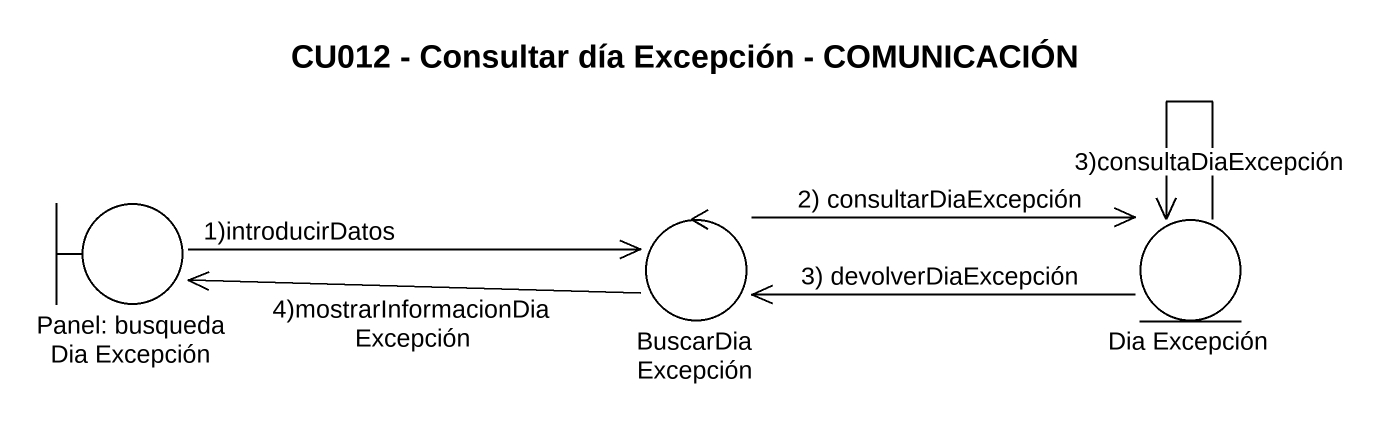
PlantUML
@startuml
title CU012 - Consultar día Excepción - COMUNICACIÓN
boundary "Panel: busqueda Dia Excepción" as Panel_busqueda_Dia_Excepción
control BuscarDiaExcepción
entity "Dia Excepción" as Dia_Excepción
Panel_busqueda_Dia_Excepción -right-> BuscarDiaExcepción : 1)introducirDatos
BuscarDiaExcepción -left-> Panel_busqueda_Dia_Excepción : 4)mostrarInformacionDiaExcepción
BuscarDiaExcepción -right-> Dia_Excepción : 2) consultarDiaExcepción
Dia_Excepción -left-> BuscarDiaExcepción : 3) devolverDiaExcepción
Dia_Excepción --> Dia_Excepción : 3)consultaDiaExcepción
@enduml
